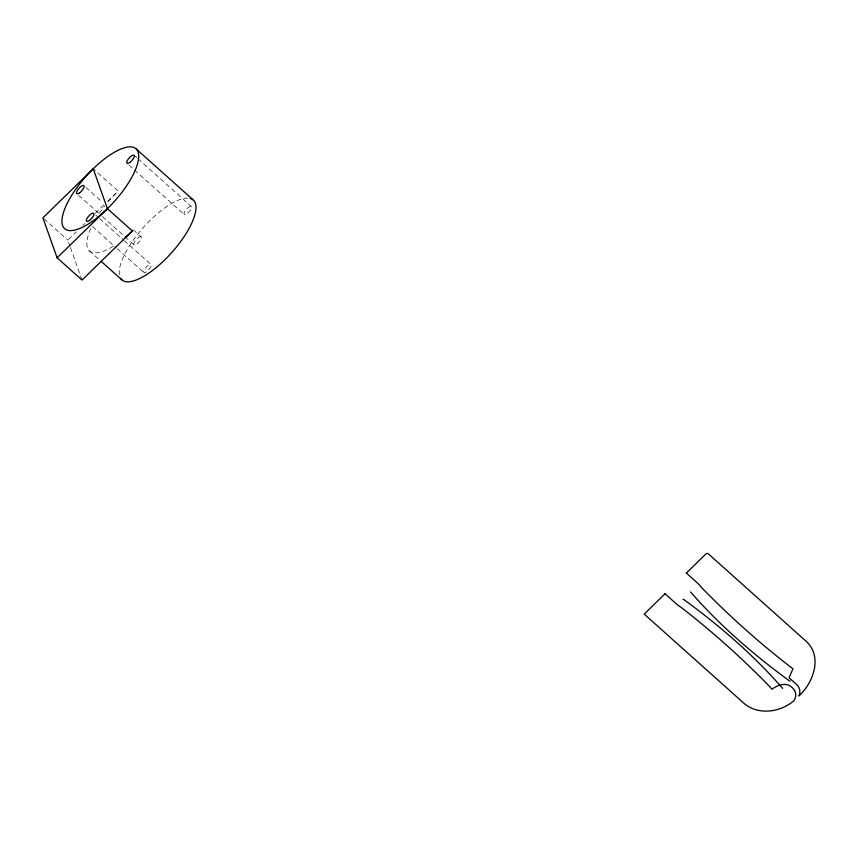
<?xml version="1.0" encoding="UTF-8"?>
<svg xmlns="http://www.w3.org/2000/svg" width="858" height="858" viewBox="0 0 858 858"><rect width="100%" height="100%" fill="white"/><g stroke="black" fill="none" stroke-linecap="round" stroke-linejoin="round"><path stroke-width="0.64" stroke-dasharray="4.29 3.22" d="M70.024 246.375L67.803 240.143L76.351 231.799M82.99 225.311L84.888 223.466M95.335 213.277L103.882 204.933M107.679 201.233L118.114 191.044L93.211 168.769M134.095 155.287L137.055 157.936M138.041 158.827L191.377 206.51A5.362 1.898 -48.2 0 1 187.205 213.599A5.362 1.898 -48.2 0 1 184.802 211.358A5.362 1.898 -48.2 0 1 191.377 206.51M128.904 165.026L184.213 214.479M85.864 187.419L102.649 202.424M133.269 229.805L141.162 236.862A5.362 1.898 -48.2 0 1 136.99 243.962A5.362 1.898 -48.2 0 1 134.588 241.72A5.362 1.898 -48.2 0 1 141.162 236.862M78.7 195.388L98.445 213.041M102.402 216.581L133.998 244.83M95.71 215.079L98.67 217.728M99.657 218.608L123.359 239.8M124.346 240.68L151.019 264.521A5.362 1.898 -48.2 0 1 146.847 271.621A5.362 1.898 -48.2 0 1 144.444 269.38A5.362 1.898 -48.2 0 1 151.019 264.521M92.503 226.576L116.195 247.769M117.192 248.648L143.854 272.49M89.414 250.847L100.204 260.489M43.897 218.758L67.803 240.143M70.474 247.63L81.574 278.818M119.38 274.828A53.571 18.951 -48.2 0 1 143.372 227.445A53.571 18.951 -48.2 0 1 187.859 198.069M113.277 246.235A53.571 18.951 -48.2 0 1 91.452 227.005M99.346 213.385A53.571 18.951 -48.2 0 1 104.73 205.995M108.011 201.941A53.571 18.951 -48.2 0 1 118.114 191.044"/><path stroke-width="1.29" d="M690.572 591.977C719.476 625.192 754.01 655.104 789.768 681.08L790.186 681.048M782.646 688.406C753.742 655.19 719.197 625.278 683.451 599.302L683.022 599.345M57.121 257.797L107.432 208.698L93.211 168.769L42.9 217.868L57.121 257.797L82.025 280.062L132.336 230.963L107.432 208.698M136.132 148.895A53.571 18.951 -48.2 0 1 94.412 219.852A53.571 18.951 -48.2 0 1 70.42 197.458A53.571 18.951 -48.2 0 1 136.132 148.895L193.415 200.107M101.19 261.368L121.793 279.794M190.068 198.359A53.571 18.951 -48.2 0 1 173.252 250.847A53.571 18.951 -48.2 0 1 120.656 278.421M132.336 230.963A53.571 18.951 -48.2 0 1 125.354 237.334M686.4 573.058L698.991 584.47A6.832 6.274 -19.6 0 0 699.281 584.866L700.45 586.282A76.051 69.852 -19.6 0 0 701.512 587.505C729 615.776 758.558 642.17 789.703 666.355A75.622 69.455 -19.6 0 0 791.055 667.299L792.964 668.79L789.092 677.734L796.428 684.352A11.079 10.178 -19.6 0 1 798.916 695.988C813.17 682.979 822.736 657.089 806.713 641.805L708.343 553.85A1.791 1.641 -19.6 0 0 705.844 553.968L686.4 573.058M665.047 593.768L644.208 614.114L743.822 703.185C757.893 715.583 780.244 712.451 793.779 700.814A10.714 9.846 -19.6 0 0 792.706 688.084C786.883 681.584 777.916 684.77 771.857 689.264A6.832 6.274 -19.6 0 0 771.567 688.867L770.398 687.451A75.622 69.455 -19.6 0 0 769.336 686.228C741.838 657.957 712.29 631.563 681.145 607.378A76.051 69.852 -19.6 0 0 679.793 606.434L678.228 605.416A6.832 6.274 -19.6 0 0 677.788 605.158L665.047 593.768M79.708 192.75A5.362 1.898 -48.2 0 0 83.88 185.65A5.362 1.898 -48.2 0 0 77.317 190.508A5.362 1.898 -48.2 0 0 79.708 192.75M129.923 162.387A5.362 1.898 -48.2 0 0 134.095 155.287A5.362 1.898 -48.2 0 0 127.52 160.146A5.362 1.898 -48.2 0 0 129.923 162.387M89.564 220.409A5.362 1.898 -48.2 0 0 93.737 213.31A5.362 1.898 -48.2 0 0 87.162 218.168A5.362 1.898 -48.2 0 0 89.564 220.409"/></g></svg>
